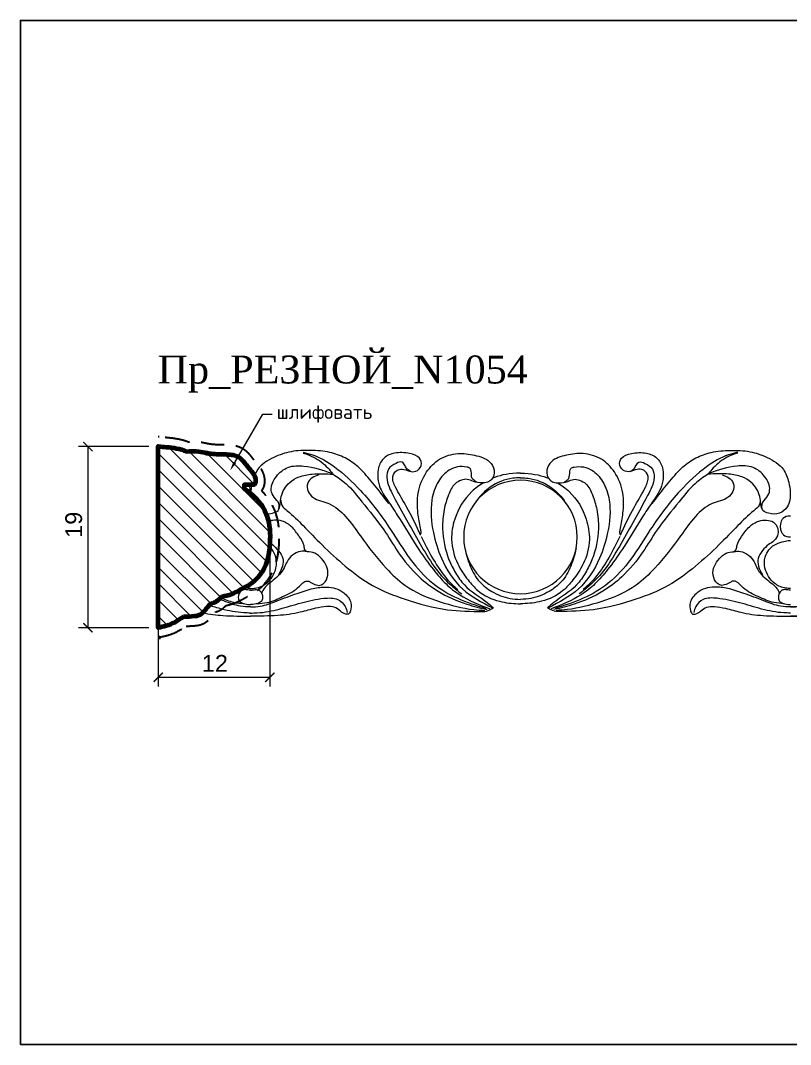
# Model space of a CAD drawing. Header units: millimetres. Extents: x 1314 to 1484, y -1503 to -1393.
# Drawn here: x 1313.9 to 1396.6, y -1502.6 to -1392.6 of the extents above; entities that cross this region are included whole.
import ezdxf
from ezdxf import colors
from ezdxf.entities.mleader import LeaderData, LeaderLine
from ezdxf.math import Vec2, Vec3

# ---------------------------------------------------------------- set-up
doc = ezdxf.new("R2010")
doc.units = ezdxf.units.MM
doc.linetypes.add('HIDDEN', pattern=[0.375, 0.25, -0.125])
for name, color, linetype, lineweight in [('0.05', 7, 'Continuous', 5), ('0.15', 7, 'Continuous', 15), ('линия 50', 1, 'Continuous', 140), ('служебный слой РАЗМЕРЫ', 7, 'Continuous', 9)]:
    doc.layers.add(name, color=color, linetype=linetype, lineweight=lineweight)
doc.layers.add('Outside panel', color=7, linetype='Continuous', lineweight=18, true_color=0x7f5e57)
doc.layers.add('размеры в модели', color=7, linetype='Continuous')
doc.styles.add('ELECT', font='times.ttf')
doc.styles.get("Standard").update_dxf_attribs({"font": 'arial.ttf'})
doc.styles.add('ЕСКД профили текст', font='isocpeur.ttf')
doc.dimstyles.new('M_1', dxfattribs={"dimtxt": 1.8, "dimasz": 1, "dimexe": 1, "dimexo": 1, "dimgap": 0.6, "dimtad": 1, "dimdec": 0, "dimdsep": 46, "dimtxsty": 'Standard', "dimblk": 'ARCHTICK', "dimcen": -5, "dimclrd": 7, "dimclre": 7, "dimclrt": 7, "dimadec": 0, "dimazin": 0, "dimtfac": 1, "dimtdec": 0, "dimtmove": 0, "dimatfit": 3, "dimfxl": 1, "dimtolj": 1, "dimtzin": 0, "dimlwd": 5, "dimlwe": 5, "dimarcsym": 0})

# ---------------------------------------------------------------- blocks, each defined once
blk = doc.blocks.new('_ArchTick')
at = {"color": 0, "linetype": 'ByBlock', "const_width": 0.15}
blk.add_lwpolyline([(-0.5, -0.5), (0.5, 0.5)], dxfattribs=at)
blk = doc.blocks.new('*D3')
at = {"layer": 'Defpoints', "color": 0, "ltscale": 1000, "transparency": 16777216}
for p in [(1328.7, -1438.36), (1321.14, -1457.82), (1328.7, -1457.82)]:
    blk.add_point(p, dxfattribs=at)
at = {"layer": 'размеры в модели', "color": 7, "lineweight": 5, "ltscale": 1000, "transparency": 16777216}
for p, q in [((1327.7, -1438.36), (1320.14, -1438.36)), ((1321.14, -1438.36), (1321.14, -1457.82)), ((1327.7, -1457.82), (1320.14, -1457.82))]:
    blk.add_line(p, q, dxfattribs=at)
for p, rotation in [((1321.14, -1438.36), 90), ((1321.14, -1457.82), 270)]:
    blk.add_blockref('_ArchTick', p, dxfattribs=dict(at, rotation=rotation))
at = {"layer": 'размеры в модели', "color": 7, "ltscale": 1000, "transparency": 16777216, "insert": (1319.62, -1446.76), "char_height": 1.8, "attachment_point": 5, "rotation": 90}
blk.add_mtext('\\A1;19', dxfattribs=at)
blk = doc.blocks.new('*D2')
at = {"layer": 'Defpoints', "color": 0, "ltscale": 1000, "transparency": 16777216}
for p in [(1328.7, -1440.99), (1340.69, -1447.53), (1340.69, -1463.14)]:
    blk.add_point(p, dxfattribs=at)
at = {"layer": 'размеры в модели', "color": 7, "lineweight": 5, "ltscale": 1000, "transparency": 16777216}
for p, q in [((1328.7, -1441.99), (1328.7, -1464.14)), ((1340.69, -1448.53), (1340.69, -1464.14)), ((1328.7, -1463.14), (1340.69, -1463.14))]:
    blk.add_line(p, q, dxfattribs=at)
at = {"layer": 'размеры в модели', "color": 7, "lineweight": 5, "ltscale": 1000, "transparency": 16777216, "rotation": 180}
blk.add_blockref('_ArchTick', (1328.7, -1463.14), dxfattribs=at)
at = {"layer": 'размеры в модели', "color": 7, "lineweight": 5, "ltscale": 1000, "transparency": 16777216}
blk.add_blockref('_ArchTick', (1340.69, -1463.14), dxfattribs=at)
at = {"layer": 'размеры в модели', "color": 7, "ltscale": 1000, "transparency": 16777216, "insert": (1334.78, -1461.64), "char_height": 1.8, "attachment_point": 5}
blk.add_mtext('\\A1;12', dxfattribs=at)

msp = doc.modelspace()

# ---------------------------------------------------------------- hatches: boundary and pattern name
at = {"layer": 'Outside panel', "ltscale": 1000}
h = msp.add_hatch(dxfattribs=at)
h.set_pattern_fill('ANSI31', color=256, scale=9.894831, angle=90)
h.set_pattern_definition([(135, (-308746.6368, 91995.6131), (-0.8745877676, -0.8745877676), [])])
edge = h.paths.add_edge_path()
edge.add_spline(control_points=[(1331.41, -1456.64), (1331.81, -1456.64), (1332.34, -1456.64), (1333.21, -1456.51), (1333.75, -1455.97), (1334.11, -1455.4), (1334.49, -1455.19), (1334.92, -1455.07), (1335.21, -1454.79), (1335.49, -1454.49), (1336.4, -1454.38), (1337.4, -1453.79), (1338.85, -1453.04), (1340.37, -1451.44), (1340.84, -1448.57), (1340.57, -1445.77), (1339.38, -1444.01), (1338.49, -1443.24), (1337.98, -1442.93), (1337.91, -1442.89), (1337.91, -1442.75), (1337.91, -1442.62), (1337.91, -1442.48), (1338.18, -1442.48), (1338.54, -1442.48), (1339.08, -1442.48), (1339.14, -1442.24), (1339.16, -1441.98), (1339.05, -1441.32), (1338.27, -1440.61), (1337.72, -1439.71), (1336.98, -1439.29), (1336.06, -1439.16), (1335.02, -1439.2), (1333.9, -1439.07), (1332.9, -1438.83), (1332.17, -1438.86), (1331.72, -1438.88), (1331.63, -1438.84), (1330.87, -1438.52), (1329.83, -1438.44), (1328.9, -1438.35), (1328.7, -1438.32), (1328.7, -1444.82), (1328.7, -1451.32), (1328.7, -1457.82), (1328.99, -1457.77), (1329.97, -1457.59), (1330.81, -1457.03), (1331.41, -1456.64)], knot_values=[0, 0, 0, 0, 1.210177, 1.588784, 2.586938, 3.362173, 3.551772, 3.894931, 4.670116, 4.710709, 5.138196, 7.225337, 8.219278, 10.034673, 13.578834, 16.54928, 18.238993, 19.812929, 20.041737, 20.041737, 20.041737, 21.041737, 21.041737, 21.041737, 21.900875, 22.227088, 22.335348, 22.612173, 23.019932, 24.265765, 25.626334, 26.139031, 26.759724, 28.38956, 29.259522, 30.129471, 31.451905, 31.451905, 31.451905, 31.753229, 33.908558, 34.534198, 34.534198, 34.534198, 35.534198, 35.534198, 35.534198, 36.406237, 38.516774, 38.516774, 38.516774, 38.516774], weights=[1, 1, 1, 1, 1, 1, 1, 1, 1, 1, 1, 1, 1, 1, 1, 1, 1, 1, 1, 1, 1, 1, 1, 1, 1, 1, 1, 1, 1, 1, 1, 1, 1, 1, 1, 1, 1, 1, 1, 1, 1, 1, 1, 1, 1, 1, 1, 1, 1, 1], degree=3, periodic=0)

# ---------------------------------------------------------------- linework, layer by layer
at = {"color": 6, "ltscale": 1000}
msp.add_lwpolyline([(1313.89, -1502.59), (1478.89, -1502.59), (1478.89, -1392.59), (1313.89, -1392.59)], close=True, dxfattribs=at)
at = {"color": 7, "ltscale": 1000}
msp.add_open_spline([(1396.62, -1455.59), (1396.98, -1455.58), (1397.96, -1455.54), (1399.61, -1454.87), (1401.47, -1454.18), (1403.23, -1453.58), (1404.96, -1453.35), (1406.56, -1453.77), (1407.52, -1454.98), (1407.44, -1455.84), (1407.21, -1456.4), (1406.7, -1456.34), (1406.24, -1456.02), (1405.64, -1455.51), (1404.66, -1455.55), (1403.44, -1455.72), (1401.74, -1456.29), (1399.39, -1456.56), (1397.6, -1456.58), (1396.62, -1456.58)], degree=3, knots=[0.342784, 0.342784, 0.342784, 0.342784, 1.285299, 2.955537, 5.005339, 6.594342, 7.885402, 9.593549, 10.785204, 11.551749, 11.899886, 12.154951, 12.733573, 13.430266, 14.158903, 15.217898, 16.722711, 18.887429, 21.486688, 21.486688, 21.486688, 21.486688], dxfattribs=at)
at = {"layer": '0.05', "color": 5, "ltscale": 1000}
msp.add_open_spline([(1328.7, -1442.66), (1328.66, -1442.87), (1328.61, -1443.36), (1328.64, -1443.88), (1328.7, -1444.17)], degree=3, knots=[18.901863, 18.901863, 18.901863, 18.901863, 19.540153, 20.401604, 20.401604, 20.401604, 20.401604], dxfattribs=at)
at = {"layer": '0.15', "color": 7, "ltscale": 1000}
for start, end in [(90, 270), (270, 90)]:
    msp.add_arc((1367.61, -1448.07), 6.1, start, end, dxfattribs=at)
for points, knots in [([(1331.52, -1438.79), (1331.73, -1438.78), (1332.64, -1438.75), (1333.9, -1438.79), (1334.91, -1439.06), (1335.23, -1439.17)], [10.106376, 10.106376, 10.106376, 10.106376, 10.720029, 12.82976, 13.855128, 13.855128, 13.855128, 13.855128]), ([(1353.45, -1444.39), (1353.46, -1444.42), (1353.51, -1444.55), (1353.1, -1444.04), (1352.73, -1443.47), (1351.53, -1442.03), (1350.33, -1440.57), (1348.79, -1439.51), (1347.04, -1438.87), (1345.06, -1438.74), (1342.99, -1438.8), (1341.02, -1439.48), (1339.57, -1440.39), (1339.12, -1441.25), (1339.02, -1441.48)], [0, 0, 0, 0, 0.071568, 0.352178, 1.016161, 3.147305, 5.189672, 6.899834, 8.634242, 10.720029, 12.82976, 14.779357, 16.949625, 17.689514, 17.689514, 17.689514, 17.689514]), ([(1340.3, -1445.6), (1340.51, -1445.6), (1340.97, -1445.52), (1341.66, -1445.3), (1341.83, -1444.5), (1341.87, -1443.43), (1342.59, -1442.24), (1343.89, -1441.52), (1345.5, -1441.21), (1346.73, -1441.28), (1347.48, -1441.33)], [22.720917, 22.720917, 22.720917, 22.720917, 23.369145, 24.039418, 24.721388, 25.559771, 27.34929, 28.507508, 29.944393, 32.199485, 32.199485, 32.199485, 32.199485]), ([(1367.61, -1441.72), (1367.33, -1441.72), (1366.19, -1441.77), (1364.46, -1442.46), (1363.3, -1443.6), (1362.89, -1444.2), (1362.83, -1444.28)], [0.294683, 0.294683, 0.294683, 0.294683, 1.039933, 3.326003, 5.028392, 5.274717, 5.274717, 5.274717, 5.274717]), ([(1367.61, -1441.22), (1366.42, -1441.23), (1365.53, -1441.4), (1364.68, -1441.74), (1364.61, -1441.77)], [0.258689, 0.258689, 0.258689, 0.258689, 2.51669, 2.707336, 2.707336, 2.707336, 2.707336]), ([(1367.61, -1441.22), (1368.8, -1441.23), (1369.69, -1441.4), (1370.55, -1441.74), (1370.61, -1441.77)], [0.258689, 0.258689, 0.258689, 0.258689, 2.51669, 2.707336, 2.707336, 2.707336, 2.707336]), ([(1367.61, -1441.72), (1367.89, -1441.72), (1369.03, -1441.77), (1370.76, -1442.46), (1371.92, -1443.6), (1372.34, -1444.2), (1372.39, -1444.28)], [0.294683, 0.294683, 0.294683, 0.294683, 1.039933, 3.326003, 5.028392, 5.274717, 5.274717, 5.274717, 5.274717]), ([(1338.47, -1442.48), (1338.53, -1442.75), (1338.56, -1443.03), (1338.57, -1443.33), (1338.57, -1443.34)], [18.7248066, 18.7248066, 18.7248066, 18.7248066, 19.5401531, 19.5877205, 19.5877205, 19.5877205, 19.5877205]), ([(1338.73, -1442.48), (1338.68, -1442.75), (1338.64, -1443.05), (1338.63, -1443.36), (1338.63, -1443.39)], [18.7247805, 18.7247805, 18.7247805, 18.7247805, 19.5401531, 19.634447, 19.634447, 19.634447, 19.634447]), ([(1363.63, -1442.26), (1363.19, -1442.52), (1361.81, -1443.54), (1360.52, -1445.7), (1360.04, -1448.51), (1360.66, -1450.83), (1361.86, -1452.57), (1363.2, -1454.16), (1365.16, -1455.05), (1366.77, -1455.23), (1367.53, -1455.25), (1367.61, -1455.25)], [3.672587, 3.672587, 3.672587, 3.672587, 5.030439, 8.144134, 10.088208, 12.469001, 14.292918, 15.682608, 17.962239, 19.757335, 19.980479, 19.980479, 19.980479, 19.980479]), ([(1371.59, -1442.26), (1372.04, -1442.52), (1373.41, -1443.54), (1374.7, -1445.7), (1375.18, -1448.51), (1374.56, -1450.83), (1373.36, -1452.57), (1372.02, -1454.16), (1370.07, -1455.05), (1368.45, -1455.23), (1367.69, -1455.25), (1367.61, -1455.25)], [3.672587, 3.672587, 3.672587, 3.672587, 5.030439, 8.144134, 10.088208, 12.469001, 14.292918, 15.682608, 17.962239, 19.757335, 19.980479, 19.980479, 19.980479, 19.980479]), ([(1344.75, -1449.65), (1344.65, -1449.61), (1344.38, -1449.5), (1344.39, -1448.76), (1343.8, -1447.97), (1343.12, -1446.96), (1342.14, -1446.32), (1341.24, -1446.23), (1340.73, -1446.32), (1340.54, -1446.42)], [0, 0, 0, 0, 0.317067, 0.799941, 1.926575, 3.254869, 4.445503, 5.279327, 5.92359, 5.92359, 5.92359, 5.92359]), ([(1396.62, -1445.83), (1396.29, -1445.84), (1395.88, -1445.9), (1395.47, -1446.62), (1395.47, -1447.32), (1395.94, -1448), (1396.33, -1448.06), (1396.62, -1448.07)], [3.156926, 3.156926, 3.156926, 3.156926, 3.942633, 4.2199, 5.274773, 5.599117, 6.313852, 6.313852, 6.313852, 6.313852]), ([(1396.62, -1453.6), (1396.45, -1453.6), (1395.87, -1453.58), (1394.96, -1453.2), (1394.22, -1452.36), (1393.79, -1451.35), (1393.8, -1450.3), (1394.23, -1449.43), (1394.9, -1448.86), (1395.64, -1448.61), (1396.24, -1448.46), (1396.53, -1448.44), (1396.62, -1448.44)], [0.069665, 0.069665, 0.069665, 0.069665, 0.525482, 1.611175, 2.561965, 3.442057, 4.480415, 5.260153, 5.940269, 6.758933, 7.326415, 7.555452, 7.555452, 7.555452, 7.555452]), ([(1338.6, -1453.6), (1338.77, -1453.6), (1339.35, -1453.58), (1340.26, -1453.2), (1341, -1452.36), (1341.43, -1451.35), (1341.42, -1450.3), (1341.05, -1449.54), (1340.75, -1449.24), (1340.65, -1449.15)], [0.069665, 0.069665, 0.069665, 0.069665, 0.525482, 1.611175, 2.561965, 3.442057, 4.480415, 5.260153, 5.604332, 5.604332, 5.604332, 5.604332]), ([(1340.69, -1448.71), (1340.78, -1448.77), (1341.12, -1448.99), (1341.62, -1449.54), (1342.18, -1450.3), (1342.07, -1451.29), (1341.78, -1451.84), (1341.62, -1452.15)], [8.678202, 8.678202, 8.678202, 8.678202, 9.007029, 9.920584, 10.884207, 11.704315, 12.745562, 12.745562, 12.745562, 12.745562]), ([(1361.63, -1449.29), (1361.79, -1449.93), (1362.13, -1451.22), (1363.07, -1452.9), (1364.62, -1454.07), (1366.16, -1454.69), (1367.23, -1454.76), (1367.61, -1454.78)], [0, 0, 0, 0, 1.778035, 3.538267, 4.994875, 6.850886, 7.852604, 7.852604, 7.852604, 7.852604]), ([(1373.59, -1449.29), (1373.43, -1449.93), (1373.1, -1451.22), (1372.15, -1452.9), (1370.6, -1454.07), (1369.06, -1454.69), (1367.99, -1454.76), (1367.61, -1454.78)], [0, 0, 0, 0, 1.778035, 3.538267, 4.994875, 6.850886, 7.852604, 7.852604, 7.852604, 7.852604]), ([(1338.6, -1453.78), (1338.51, -1453.78), (1338.3, -1453.77), (1337.98, -1453.69), (1337.45, -1453.84), (1337.27, -1454.38), (1337.31, -1454.9), (1337.73, -1455.21), (1338.19, -1455.32), (1338.51, -1455.33), (1338.6, -1455.33)], [3.089173, 3.089173, 3.089173, 3.089173, 3.330526, 3.644366, 3.974095, 4.678002, 4.92368, 5.316552, 5.940494, 6.178347, 6.178347, 6.178347, 6.178347]), ([(1338.6, -1453.6), (1338.43, -1453.6), (1338.19, -1453.59), (1337.96, -1453.55), (1337.9, -1453.54)], [0.0696651, 0.0696651, 0.0696651, 0.0696651, 0.5254825, 0.6959724, 0.6959724, 0.6959724, 0.6959724]), ([(1338.6, -1455.59), (1338.96, -1455.58), (1339.94, -1455.54), (1341.59, -1454.87), (1343.45, -1454.18), (1345.21, -1453.58), (1346.94, -1453.35), (1348.54, -1453.77), (1349.5, -1454.98), (1349.42, -1455.84), (1349.19, -1456.4), (1348.69, -1456.34), (1348.22, -1456.02), (1347.62, -1455.51), (1346.64, -1455.55), (1345.43, -1455.72), (1343.72, -1456.29), (1341.37, -1456.56), (1339.58, -1456.58), (1338.6, -1456.58)], [0.342784, 0.342784, 0.342784, 0.342784, 1.285299, 2.955537, 5.005339, 6.594342, 7.885402, 9.593549, 10.785204, 11.551749, 11.899886, 12.154951, 12.733573, 13.430266, 14.158903, 15.217898, 16.722711, 18.887429, 21.486688, 21.486688, 21.486688, 21.486688]), ([(1338.6, -1453.78), (1338.69, -1453.78), (1338.9, -1453.77), (1339.23, -1453.69), (1339.75, -1453.84), (1339.93, -1454.38), (1339.9, -1454.9), (1339.47, -1455.21), (1339.01, -1455.32), (1338.69, -1455.33), (1338.6, -1455.33)], [3.089173, 3.089173, 3.089173, 3.089173, 3.330526, 3.644366, 3.974095, 4.678002, 4.92368, 5.316552, 5.940494, 6.178347, 6.178347, 6.178347, 6.178347]), ([(1396.62, -1455.59), (1396.26, -1455.58), (1395.28, -1455.54), (1393.63, -1454.87), (1391.77, -1454.18), (1390.01, -1453.58), (1388.28, -1453.35), (1386.68, -1453.77), (1385.72, -1454.98), (1385.8, -1455.84), (1386.03, -1456.4), (1386.54, -1456.34), (1387, -1456.02), (1387.6, -1455.51), (1388.58, -1455.55), (1389.8, -1455.72), (1391.5, -1456.29), (1393.85, -1456.56), (1395.64, -1456.58), (1396.62, -1456.58)], [0.342784, 0.342784, 0.342784, 0.342784, 1.285299, 2.955537, 5.005339, 6.594342, 7.885402, 9.593549, 10.785204, 11.551749, 11.899886, 12.154951, 12.733573, 13.430266, 14.158903, 15.217898, 16.722711, 18.887429, 21.486688, 21.486688, 21.486688, 21.486688]), ([(1396.62, -1453.78), (1396.53, -1453.78), (1396.32, -1453.77), (1395.99, -1453.69), (1395.47, -1453.84), (1395.29, -1454.38), (1395.33, -1454.9), (1395.75, -1455.21), (1396.21, -1455.32), (1396.53, -1455.33), (1396.62, -1455.33)], [3.089173, 3.089173, 3.089173, 3.089173, 3.330526, 3.644366, 3.974095, 4.678002, 4.92368, 5.316552, 5.940494, 6.178347, 6.178347, 6.178347, 6.178347]), ([(1338.6, -1455.59), (1338.24, -1455.58), (1337.26, -1455.54), (1336.17, -1455.1), (1335.42, -1454.81), (1335.25, -1454.74)], [0.342784, 0.342784, 0.342784, 0.342784, 1.285299, 2.955537, 3.427054, 3.427054, 3.427054, 3.427054]), ([(1337.93, -1455.24), (1337.55, -1455.22), (1336.67, -1455.16), (1335.86, -1454.81), (1335.4, -1454.6)], [0, 0, 0, 0, 1.137447, 2.639059, 2.639059, 2.639059, 2.639059]), ([(1333.48, -1456.21), (1334.2, -1456.37), (1335.91, -1456.56), (1337.62, -1456.58), (1338.6, -1456.58)], [16.928775, 16.928775, 16.928775, 16.928775, 18.887429, 21.486688, 21.486688, 21.486688, 21.486688]), ([(1338.6, -1456.24), (1338.36, -1456.24), (1337.31, -1456.22), (1335.81, -1455.92), (1334.59, -1455.56), (1334.14, -1455.43)], [0, 0, 0, 0, 0.728162, 3.13778, 4.547358, 4.547358, 4.547358, 4.547358])]:
    msp.add_open_spline(points, degree=3, knots=knots, dxfattribs=at)
for points in [[(1381.77, -1444.39), (1381.75, -1444.46), (1381.94, -1444.26), (1382.34, -1443.72), (1383.67, -1442.06), (1385.05, -1440.55), (1386.46, -1439.58), (1388.09, -1438.99), (1390.16, -1438.77), (1392.27, -1438.91), (1394.11, -1439.53), (1395.85, -1440.83), (1396.43, -1442.18), (1396.59, -1443.29), (1396.27, -1444.82), (1395.45, -1445.52), (1394.26, -1445.51), (1393.65, -1445.21), (1393.43, -1444.57), (1393.32, -1443.74), (1392.4, -1442.21), (1391.4, -1441.62), (1389.99, -1441.31), (1387.74, -1441.33)], [(1344.26, -1439.05), (1345.39, -1439.5), (1346.92, -1440.66), (1347.42, -1441.25)], [(1344.28, -1438.96), (1345.26, -1439.24), (1347.62, -1440.53), (1350.43, -1443.09), (1353.66, -1447.28), (1355.77, -1450.46), (1358.19, -1453.04), (1360.87, -1454.65), (1363.88, -1455.75)], [(1356.87, -1447.87), (1356.55, -1447.15), (1355.24, -1444.61), (1354.19, -1442.72), (1353.91, -1441.56), (1354.36, -1440.91), (1354.89, -1440.78), (1355.68, -1441), (1356.36, -1441.01), (1356.95, -1440.38), (1356.77, -1439.61), (1355.7, -1439.1), (1354.08, -1439.07), (1352.96, -1439.59), (1352.36, -1440.64), (1352.27, -1441.49), (1352.46, -1442.6), (1353.37, -1444.2), (1354.38, -1445.73), (1356.7, -1449.43), (1358.25, -1451.58), (1359.61, -1453.11), (1361.09, -1454.28), (1364.3, -1455.78)], [(1356.87, -1447.89), (1356.93, -1447.61), (1356.87, -1447.13), (1356.6, -1445.52), (1356.62, -1443.36), (1357.53, -1441.09), (1358.91, -1439.73), (1360.89, -1439.11), (1362.68, -1439.29), (1364.29, -1439.99), (1364.78, -1440.88), (1364.47, -1441.94), (1364.08, -1442.18), (1363.48, -1442.26), (1362.55, -1442.11), (1361.9, -1441.88), (1361.26, -1441.97), (1360.59, -1442.35), (1359.88, -1443.55), (1359.41, -1445.12), (1359.25, -1447.15), (1359.93, -1450.51), (1360.63, -1451.91), (1361.58, -1453.22), (1364.04, -1455.11), (1364.71, -1455.67)], [(1378.36, -1447.89), (1378.3, -1447.61), (1378.36, -1447.13), (1378.62, -1445.52), (1378.6, -1443.36), (1377.7, -1441.09), (1376.31, -1439.73), (1374.34, -1439.11), (1372.54, -1439.29), (1370.93, -1439.99), (1370.44, -1440.88), (1370.75, -1441.94), (1371.14, -1442.18), (1371.75, -1442.26), (1372.68, -1442.11), (1373.32, -1441.88), (1373.96, -1441.97), (1374.63, -1442.35), (1375.34, -1443.55), (1375.81, -1445.12), (1375.98, -1447.15), (1375.29, -1450.51), (1374.59, -1451.91), (1373.64, -1453.22), (1371.19, -1455.11), (1370.51, -1455.67)], [(1378.35, -1447.87), (1378.67, -1447.15), (1379.98, -1444.61), (1381.03, -1442.72), (1381.31, -1441.56), (1380.86, -1440.91), (1380.34, -1440.78), (1379.54, -1441), (1378.86, -1441.01), (1378.27, -1440.38), (1378.45, -1439.61), (1379.52, -1439.1), (1381.14, -1439.07), (1382.26, -1439.59), (1382.86, -1440.64), (1382.95, -1441.49), (1382.76, -1442.6), (1381.86, -1444.2), (1380.84, -1445.73), (1378.52, -1449.43), (1376.97, -1451.58), (1375.61, -1453.11), (1374.13, -1454.28), (1370.92, -1455.78)], [(1390.94, -1438.96), (1389.96, -1439.24), (1387.6, -1440.53), (1384.79, -1443.09), (1381.56, -1447.28), (1379.46, -1450.46), (1377.04, -1453.04), (1374.35, -1454.65), (1371.34, -1455.75)], [(1390.96, -1439.05), (1389.83, -1439.5), (1388.31, -1440.66), (1387.8, -1441.25)], [(1341.66, -1444.96), (1341.65, -1444.49), (1341.14, -1443.8), (1340.84, -1443.05), (1341.39, -1441.57), (1342.63, -1440.6), (1344.35, -1440.45), (1347.33, -1441.23)], [(1355.83, -1441.04), (1355.34, -1440.66), (1355.09, -1440.2), (1354.89, -1440.03), (1354.24, -1440.16), (1353.44, -1440.77), (1353.25, -1441.68), (1353.95, -1443.63), (1356.81, -1448.77), (1358.34, -1451.25), (1359.99, -1453.12), (1361.3, -1454.19)], [(1362.88, -1442.14), (1362.43, -1441.79), (1362.31, -1441), (1362.19, -1440.72), (1361.84, -1440.56), (1359.95, -1440.89), (1358.8, -1442.1), (1358.09, -1444.11), (1358.25, -1447.6), (1359.11, -1450.36), (1361.39, -1453.65), (1364.59, -1455.68)], [(1372.34, -1442.14), (1372.79, -1441.79), (1372.92, -1441), (1373.03, -1440.72), (1373.39, -1440.56), (1375.27, -1440.89), (1376.42, -1442.1), (1377.14, -1444.11), (1376.97, -1447.6), (1376.11, -1450.36), (1373.84, -1453.65), (1370.63, -1455.68)], [(1379.39, -1441.04), (1379.88, -1440.66), (1380.14, -1440.2), (1380.34, -1440.03), (1380.98, -1440.16), (1381.78, -1440.77), (1381.97, -1441.68), (1381.27, -1443.63), (1378.41, -1448.77), (1376.88, -1451.25), (1375.23, -1453.12), (1373.93, -1454.19)], [(1393.56, -1444.96), (1393.58, -1444.49), (1394.08, -1443.8), (1394.38, -1443.05), (1393.83, -1441.57), (1392.59, -1440.6), (1390.88, -1440.45), (1387.89, -1441.23)], [(1345.95, -1441.4), (1345.22, -1441.72), (1344.75, -1442.29), (1344.81, -1443.17), (1345.31, -1443.8), (1347.03, -1444.49), (1348.82, -1445.86), (1350.41, -1447.95), (1353.2, -1451.44), (1355.17, -1453.24), (1358.97, -1455.03), (1362.59, -1455.87), (1363.77, -1455.97)], [(1347.48, -1441.33), (1348.87, -1442.36), (1350.58, -1444.29), (1352.93, -1447.31), (1354.45, -1449.66), (1356.72, -1452.34), (1358.75, -1453.89), (1361.85, -1455.29), (1364.01, -1455.87)], [(1387.74, -1441.33), (1386.36, -1442.36), (1384.64, -1444.29), (1382.29, -1447.31), (1380.77, -1449.66), (1378.5, -1452.34), (1376.47, -1453.89), (1373.38, -1455.29), (1371.21, -1455.87)], [(1389.27, -1441.4), (1390, -1441.72), (1390.47, -1442.29), (1390.41, -1443.17), (1389.91, -1443.8), (1388.19, -1444.49), (1386.4, -1445.86), (1384.81, -1447.95), (1382.02, -1451.44), (1380.05, -1453.24), (1376.25, -1455.03), (1372.63, -1455.87), (1371.45, -1455.97)], [(1341.85, -1444.1), (1341.97, -1444.66), (1342.56, -1445.26), (1344.26, -1446.85), (1346.3, -1448.93), (1348.79, -1451.19), (1351.73, -1453.28), (1355.21, -1454.76), (1359.76, -1455.88), (1363.54, -1456.09)], [(1393.37, -1444.1), (1393.25, -1444.66), (1392.67, -1445.26), (1390.96, -1446.85), (1388.92, -1448.93), (1386.43, -1451.19), (1383.49, -1453.28), (1380.02, -1454.76), (1375.46, -1455.88), (1371.69, -1456.09)], [(1390.47, -1449.65), (1390.74, -1449.49), (1390.87, -1449.03), (1391.37, -1448.02), (1392.2, -1446.98), (1393.22, -1446.36), (1394.05, -1446.27), (1394.78, -1446.48), (1395.24, -1447.15), (1395.27, -1447.74), (1394.86, -1448.46), (1394.27, -1448.89), (1393.62, -1449.54), (1393.14, -1450.38), (1393.18, -1451.2), (1393.6, -1452.15)], [(1356.95, -1448.02), (1357.5, -1449.15), (1358.77, -1451.31), (1360.22, -1453.13), (1360.87, -1453.71)], [(1378.27, -1448.02), (1377.72, -1449.15), (1376.46, -1451.31), (1375, -1453.13), (1374.35, -1453.71)], [(1339.27, -1455.24), (1340.4, -1455.11), (1342.06, -1454.48), (1343.67, -1453.53), (1344.46, -1452.86), (1344.81, -1452.81), (1345.07, -1452.95), (1345.39, -1453.11), (1345.98, -1453.27), (1346.44, -1453.06), (1346.91, -1452.17), (1346.78, -1451.2), (1346.24, -1450.4), (1345.5, -1449.82), (1344.71, -1449.65), (1343.98, -1449.62), (1343.12, -1450.02), (1342.53, -1450.74), (1342.23, -1451.38), (1341.05, -1452.72), (1340.39, -1453.25), (1339.99, -1453.72), (1339.83, -1454.06)], [(1395.95, -1455.24), (1394.82, -1455.11), (1393.16, -1454.48), (1391.55, -1453.53), (1390.76, -1452.86), (1390.42, -1452.81), (1390.16, -1452.95), (1389.84, -1453.11), (1389.24, -1453.27), (1388.79, -1453.06), (1388.31, -1452.17), (1388.44, -1451.2), (1388.98, -1450.4), (1389.72, -1449.82), (1390.51, -1449.65), (1391.24, -1449.62), (1392.1, -1450.02), (1392.7, -1450.74), (1392.99, -1451.38), (1394.17, -1452.72), (1394.83, -1453.25), (1395.24, -1453.72), (1395.4, -1454.06)], [(1338.6, -1456.24), (1339.33, -1456.22), (1341.7, -1455.81), (1344.07, -1455.14), (1346.49, -1454.66), (1347.99, -1454.8), (1348.78, -1455.55), (1349, -1456.17)], [(1396.62, -1456.24), (1395.89, -1456.22), (1393.52, -1455.81), (1391.15, -1455.14), (1388.73, -1454.66), (1387.23, -1454.8), (1386.45, -1455.55), (1386.22, -1456.17)], [(1363.53, -1456.09), (1363.62, -1456.09), (1364.31, -1455.9), (1364.69, -1455.68), (1364.7, -1455.67)], [(1371.69, -1456.09), (1371.6, -1456.09), (1370.91, -1455.9), (1370.53, -1455.68), (1370.52, -1455.67)]]:
    msp.add_spline(points, degree=3, dxfattribs=at)
for points in [[(1334.26, -1439.05), (1334.34, -1439.08), (1334.42, -1439.1), (1334.5, -1439.13)], [(1334.28, -1438.96), (1334.53, -1439.02), (1334.78, -1439.09), (1335.03, -1439.17)], [(1337.29, -1453.87), (1337.32, -1453.93), (1337.35, -1453.99), (1337.38, -1454.06)]]:
    msp.add_open_spline(points, degree=3, dxfattribs=at)
at = {"layer": 'линия 50', "color": 1, "linetype": 'HIDDEN', "lineweight": 30, "ltscale": 10, "true_color": 0xff0909}
msp.add_arc((1328.7, -1438.32), 1, 84.2228, 90, dxfattribs=at)
at = {"layer": 'линия 50', "color": 7}
msp.add_arc((1328.7, -1457.82), 1, 270, 280.5109, dxfattribs=at)
msp.add_open_spline([(1331.41, -1456.64), (1331.81, -1456.64), (1332.34, -1456.64), (1333.21, -1456.51), (1333.75, -1455.97), (1334.11, -1455.4), (1334.49, -1455.19), (1334.92, -1455.07), (1335.21, -1454.79), (1335.49, -1454.49), (1336.4, -1454.38), (1337.4, -1453.79), (1338.85, -1453.04), (1340.37, -1451.44), (1340.84, -1448.57), (1340.57, -1445.77), (1339.38, -1444.01), (1338.49, -1443.24), (1337.98, -1442.93), (1337.91, -1442.89), (1337.91, -1442.75), (1337.91, -1442.62), (1337.91, -1442.48), (1338.18, -1442.48), (1338.54, -1442.48), (1339.08, -1442.48), (1339.14, -1442.24), (1339.16, -1441.98), (1339.05, -1441.32), (1338.27, -1440.61), (1337.72, -1439.71), (1336.98, -1439.29), (1336.06, -1439.16), (1335.02, -1439.2), (1333.9, -1439.07), (1332.9, -1438.83), (1332.17, -1438.86), (1331.72, -1438.88), (1331.63, -1438.84), (1330.87, -1438.52), (1329.83, -1438.44), (1328.9, -1438.35), (1328.7, -1438.32), (1328.7, -1444.82), (1328.7, -1451.32), (1328.7, -1457.82), (1328.99, -1457.77), (1329.97, -1457.59), (1330.81, -1457.03), (1331.41, -1456.64)], degree=3, knots=[0, 0, 0, 0, 1.210177, 1.588784, 2.586938, 3.362173, 3.551772, 3.894931, 4.670116, 4.710709, 5.138196, 7.225337, 8.219278, 10.034673, 13.578834, 16.54928, 18.238993, 19.812929, 20.041737, 20.041737, 20.041737, 21.041737, 21.041737, 21.041737, 21.900875, 22.227088, 22.335348, 22.612173, 23.019932, 24.265765, 25.626334, 26.139031, 26.759724, 28.38956, 29.259522, 30.129471, 31.451905, 31.451905, 31.451905, 31.753229, 33.908558, 34.534198, 34.534198, 34.534198, 35.534198, 35.534198, 35.534198, 36.406237, 38.516774, 38.516774, 38.516774, 38.516774], dxfattribs=at)
at = {"layer": 'линия 50', "color": 1, "linetype": 'HIDDEN', "lineweight": 30, "ltscale": 10, "true_color": 0xff0909}
for points, knots in [([(1331.9, -1437.87), (1331.81, -1437.83), (1331.7, -1437.79), (1331.5, -1437.73), (1331.4, -1437.7), (1331.1, -1437.62), (1330.9, -1437.58), (1330.33, -1437.48), (1329.96, -1437.44), (1329.33, -1437.38), (1329.07, -1437.36), (1328.8, -1437.33)], [31.65443, 31.65443, 31.65443, 31.65443, 31.912169, 31.912169, 32.169908, 32.169908, 32.685386, 32.685386, 33.716342, 33.716342, 34.534198, 34.534198, 34.534198, 34.534198]), ([(1339.8, -1443.1), (1339.85, -1443.05), (1339.9, -1442.99), (1339.97, -1442.87), (1340, -1442.81), (1340.07, -1442.64), (1340.09, -1442.57), (1340.1, -1442.49), (1340.11, -1442.47), (1340.11, -1442.43), (1340.12, -1442.41), (1340.13, -1442.34), (1340.13, -1442.3), (1340.15, -1442.17), (1340.15, -1442.08), (1340.14, -1441.79), (1340.11, -1441.6), (1340.02, -1441.29), (1339.98, -1441.17), (1339.88, -1440.97), (1339.83, -1440.87), (1339.62, -1440.53), (1339.45, -1440.34), (1339.25, -1440.12), (1339.2, -1440.06), (1339.11, -1439.96), (1339.08, -1439.92), (1339.01, -1439.83), (1338.97, -1439.79), (1338.85, -1439.63), (1338.77, -1439.52), (1338.55, -1439.25), (1338.41, -1439.09), (1338.1, -1438.81), (1337.95, -1438.7), (1337.67, -1438.54), (1337.55, -1438.48), (1337.3, -1438.38), (1337.18, -1438.34), (1336.95, -1438.29), (1336.85, -1438.27), (1336.57, -1438.23), (1336.42, -1438.22), (1336.12, -1438.2), (1335.97, -1438.19), (1335.55, -1438.18), (1335.29, -1438.18), (1334.86, -1438.16), (1334.69, -1438.15), (1334.4, -1438.12), (1334.27, -1438.1), (1334.06, -1438.07), (1333.97, -1438.05), (1333.77, -1438.01), (1333.66, -1437.99), (1333.43, -1437.94), (1333.3, -1437.92), (1333.02, -1437.89), (1332.88, -1437.88), (1332.48, -1437.86), (1332.23, -1437.86), (1331.96, -1437.87), (1331.93, -1437.87), (1331.9, -1437.87)], [22.199752, 22.199752, 22.199752, 22.199752, 22.227803, 22.227803, 22.255855, 22.255855, 22.322487, 22.322487, 22.359212, 22.359212, 22.395938, 22.395938, 22.469389, 22.469389, 22.616291, 22.616291, 22.958051, 22.958051, 23.158665, 23.158665, 23.359278, 23.359278, 23.951781, 23.951781, 24.201986, 24.201986, 24.400689, 24.400689, 24.599392, 24.599392, 24.996798, 24.996798, 25.475081, 25.475081, 25.836447, 25.836447, 26.086885, 26.086885, 26.316447, 26.316447, 26.546009, 26.546009, 26.948119, 26.948119, 27.350229, 27.350229, 28.154448, 28.154448, 28.74447, 28.74447, 29.16799, 29.16799, 29.484836, 29.484836, 29.801682, 29.801682, 30.139563, 30.139563, 30.477445, 30.477445, 31.153208, 31.153208, 31.242018, 31.242018, 31.242018, 31.242018]), ([(1335.98, -1455.43), (1336.03, -1455.42), (1336.09, -1455.41), (1336.2, -1455.38), (1336.26, -1455.37), (1336.42, -1455.32), (1336.53, -1455.29), (1336.83, -1455.19), (1337.02, -1455.11), (1337.43, -1454.93), (1337.63, -1454.82), (1337.94, -1454.65), (1338.06, -1454.58), (1338.32, -1454.45), (1338.47, -1454.37), (1338.79, -1454.18), (1338.96, -1454.08), (1339.59, -1453.66), (1339.99, -1453.28), (1340.58, -1452.54), (1340.8, -1452.2), (1341.14, -1451.49), (1341.27, -1451.13), (1341.52, -1450.27), (1341.6, -1449.76), (1341.68, -1448.96), (1341.69, -1448.67), (1341.7, -1448.07), (1341.7, -1447.78), (1341.65, -1446.87), (1341.56, -1446.26), (1341.26, -1445.28), (1341.1, -1444.91), (1340.72, -1444.22), (1340.5, -1443.9), (1340.11, -1443.42), (1339.96, -1443.26), (1339.8, -1443.1)], [5.12446, 5.12446, 5.12446, 5.12446, 5.253828, 5.253828, 5.383195, 5.383195, 5.641931, 5.641931, 6.159402, 6.159402, 6.791936, 6.791936, 7.190226, 7.190226, 7.695311, 7.695311, 8.200397, 8.200397, 9.527402, 9.527402, 10.504235, 10.504235, 11.481068, 11.481068, 12.805847, 12.805847, 13.606234, 13.606234, 14.406621, 14.406621, 16.007395, 16.007395, 16.990764, 16.990764, 17.974133, 17.974133, 18.543248, 18.543248, 18.543248, 18.543248]), ([(1331.71, -1457.64), (1331.93, -1457.64), (1332.15, -1457.63), (1332.47, -1457.61), (1332.57, -1457.6), (1332.73, -1457.59), (1332.8, -1457.58), (1332.95, -1457.56), (1333.04, -1457.54), (1333.26, -1457.49), (1333.4, -1457.44), (1333.65, -1457.33), (1333.76, -1457.26), (1334.12, -1457.01), (1334.31, -1456.81), (1334.54, -1456.53), (1334.6, -1456.45), (1334.71, -1456.31), (1334.75, -1456.25), (1334.82, -1456.16), (1334.85, -1456.14), (1334.85, -1456.13)], [0.291035, 0.291035, 0.291035, 0.291035, 0.905564, 0.905564, 1.153013, 1.153013, 1.322158, 1.322158, 1.491303, 1.491303, 1.707568, 1.707568, 1.923834, 1.923834, 2.477616, 2.477616, 2.726055, 2.726055, 2.974495, 2.974495, 3.308729, 3.308729, 3.308729, 3.308729]), ([(1334.85, -1456.13), (1334.85, -1456.13), (1334.85, -1456.13), (1334.95, -1456.1), (1335, -1456.08), (1335.14, -1456.03), (1335.23, -1455.99), (1335.39, -1455.9), (1335.46, -1455.86), (1335.66, -1455.72), (1335.77, -1455.62), (1335.91, -1455.5), (1335.94, -1455.46), (1335.98, -1455.43)], [3.428028, 3.428028, 3.428028, 3.428028, 3.692088, 3.692088, 3.827157, 3.827157, 3.972782, 3.972782, 4.118407, 4.118407, 4.409657, 4.409657, 4.527833, 4.527833, 4.527833, 4.527833]), ([(1328.88, -1458.81), (1329.05, -1458.78), (1329.24, -1458.74), (1329.57, -1458.67), (1329.7, -1458.63), (1330.12, -1458.5), (1330.37, -1458.4), (1331.02, -1458.08), (1331.38, -1457.86), (1331.71, -1457.64)], [35.534198, 35.534198, 35.534198, 35.534198, 36.060075, 36.060075, 36.40365, 36.40365, 37.0908, 37.0908, 38.230408, 38.230408, 38.230408, 38.230408])]:
    msp.add_open_spline(points, degree=3, knots=knots, dxfattribs=at)

# ---------------------------------------------------------------- texts
at = {"color": 7, "ltscale": 1000, "style": 'ELECT'}
msp.add_text('Пр_РЕЗНОЙ_N1054', height=3, dxfattribs=at).set_placement((1328.62, -1431.58))

# ---------------------------------------------------------------- dimensions: what is measured, and where the dimension line sits
at = {"layer": 'размеры в модели', "color": 5, "ltscale": 1000}
dim = msp.add_linear_dim(base=(1321.14, -1457.82), p1=(1328.7, -1438.36), p2=(1328.7, -1457.82), angle=90, dimstyle='M_1', dxfattribs=at)
dim.commit()
dim.dimension.update_dxf_attribs({"geometry": '*D3', "text_midpoint": (1321.14, -1446.76), "dimtype": 128})
dim = msp.add_linear_dim(base=(1340.69, -1463.14), p1=(1328.7, -1440.99), p2=(1340.69, -1447.53), dimstyle='M_1', dxfattribs=at)
dim.commit()
dim.dimension.update_dxf_attribs({"geometry": '*D2', "text_midpoint": (1334.78, -1463.14), "dimtype": 128})

# ---------------------------------------------------------------- leaders
at = {"layer": 'служебный слой РАЗМЕРЫ'}
ml = msp.add_multileader_mtext('Standard', dxfattribs=at)
ml.set_content('\\A1;шлифовать', color=256, style='ЕСКД профили текст')
ml.set_leader_properties(color=256, linetype='ByLayer', lineweight=-1)
ml.build(insert=Vec2(0, 0))
ml.multileader.update_dxf_attribs({"dogleg_length": 1, "arrow_head_size": 1})
ctx = ml.context
ctx.base_point, ctx.char_height, ctx.arrow_head_size, ctx.landing_gap_size, ctx.plane_origin = Vec3(1340.92, -1434.87), 1.5, 1, 0.5, Vec3(1354.39, -1408.7)
notes = []
notes.append((ctx, [(1, (1, 1, 0), (1339.92, -1434.87), (1, 0), 1, [(0, [(1336.41, -1440.94)], 0, [])])]))
ctx.mtext.insert, ctx.mtext.flow_direction = Vec3(1341.42, -1433.89), 5
for ctx, leaders in notes:
    for number, flags, end, landing, length, lines in leaders:
        leader = LeaderData()
        leader.index, (leader.has_last_leader_line, leader.has_dogleg_vector, leader.attachment_direction) = number, flags
        leader.last_leader_point, leader.dogleg_vector, leader.dogleg_length = Vec3(end), Vec3(landing), length
        for number, points, colour, breaks in lines:
            line = LeaderLine()
            line.index, line.vertices, line.color, line.breaks = number, Vec3.list(points), colors.encode_raw_color(colour), breaks
            leader.lines.append(line)
        ctx.leaders.append(leader)

doc.saveas('drawing.dxf')
